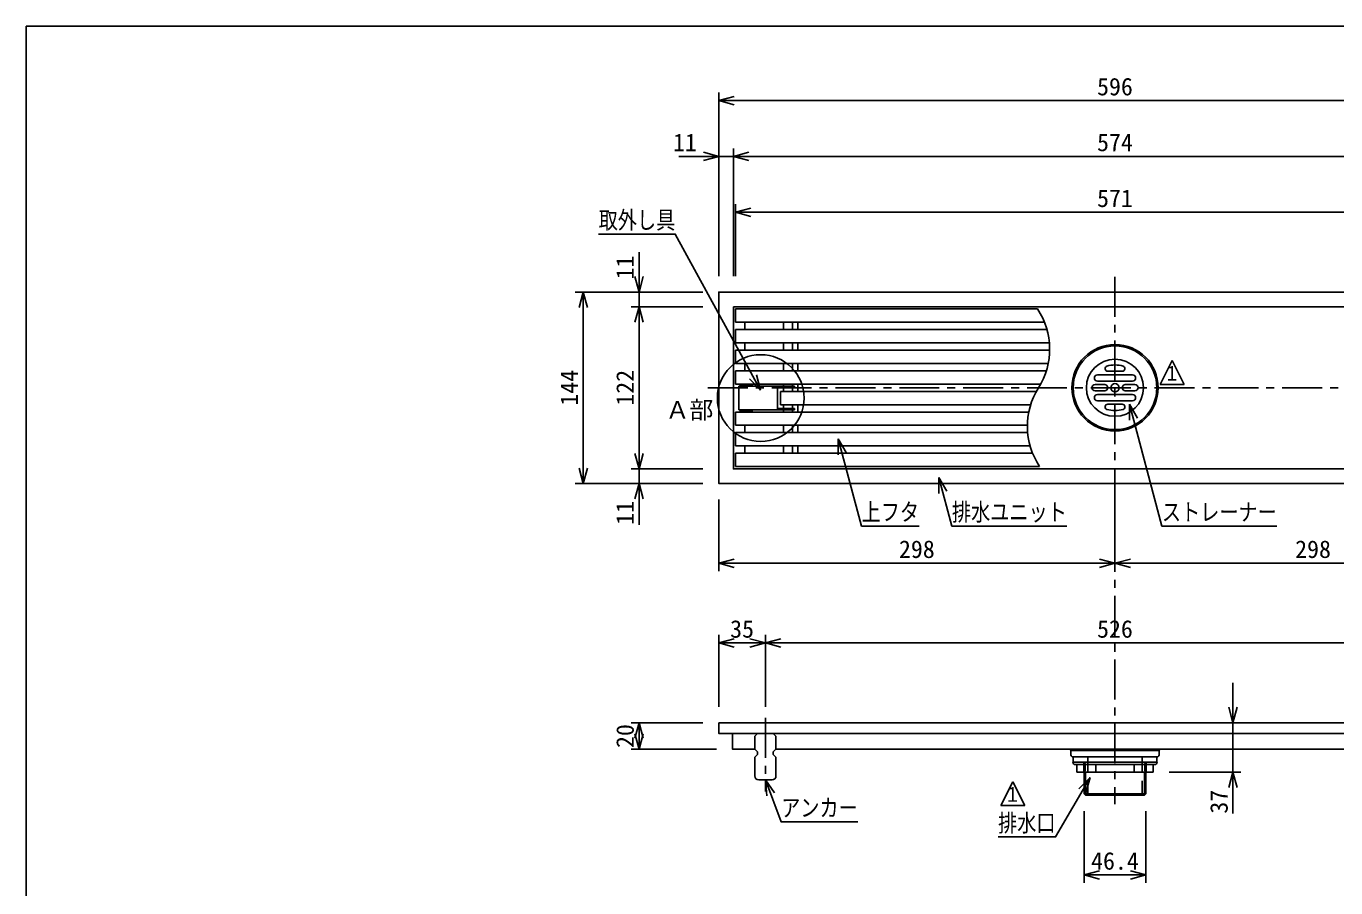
# Model space of a CAD drawing. Units: millimetres, scale not verified. Extents: x -819 to 819, y -558 to 522.
# Drawn here: x -819 to 166, y -126 to 522 of the extents above; entities that cross this region are included whole.
import ezdxf
from ezdxf.enums import TextEntityAlignment as Align

# ---------------------------------------------------------------- set-up
doc = ezdxf.new("R2010")
doc.units = ezdxf.units.MM
doc.header["$LTSCALE"] = 6
doc.linetypes.add('CHAIN1', pattern=[8, 5, -1, 1, -1])
doc.linetypes.add('DASHED2', pattern=[3, 2, -1])
for name, color, linetype in [('0-0_計極細', 2, 'Continuous'), ('0-1_計細線', 3, 'Continuous'), ('0-5_寸法線', 7, 'Continuous'), ('0-7_枠細線', 5, 'Continuous'), ('0-8_枠中線', 5, 'Continuous')]:
    doc.layers.add(name, color=color, linetype=linetype)
doc.styles.add('ＭＳ ゴシック', font='')
doc.styles.get('ＭＳ ゴシック').set_extended_font_data('MS Gothic')

msp = doc.modelspace()

# ---------------------------------------------------------------- linework, layer by layer
at = {"layer": '0-0_計極細', "linetype": 'CHAIN1'}
for p, q in [((0, 333.459), (0, -63.314)), ((-306.171, 250), (306.857, 250)), ((-263, 1.641), (-263, -53.629))]:
    msp.add_line(p, q, dxfattribs=at)
at = {"layer": '0-0_計極細'}
for p, q in [((-278.5, 299.25), (-278.5, 293.75)), ((-249.45, 299.25), (-249.45, 293.75)), ((-242.55, 299.25), (-242.55, 293.75)), ((-238.5, 299.25), (-238.5, 293.75)), ((-278.5, 283.75), (-278.5, 278.25)), ((-249.45, 283.75), (-249.45, 278.25)), ((-242.55, 283.75), (-242.55, 278.25)), ((-238.5, 283.75), (-238.5, 278.25)), ((-278.5, 268.25), (-278.5, 262.75)), ((-249.45, 268.25), (-249.45, 262.75)), ((-242.55, 268.25), (-242.55, 262.75)), ((-238.5, 268.25), (-238.5, 262.75)), ((-282, 252.15), (-273, 252.15)), ((-282, 252.15), (-282, 251.15)), ((-278.5, 252.75), (-278.5, 252.15)), ((-273, 252.15), (-273, 251.15)), ((-249.45, 252.75), (-249.45, 251.15)), ((-249.45, 250.15), (-249.45, 247.25)), ((-242.55, 252.75), (-242.55, 251.15)), ((-242.55, 250.15), (-242.55, 247.25)), ((-238.5, 252.75), (-238.5, 247.25)), ((-249.45, 234.35), (-249.45, 237.25)), ((-242.55, 234.35), (-242.55, 237.25)), ((-238.5, 231.75), (-238.5, 237.25)), ((-282, 232.35), (-282, 233.35)), ((-282, 232.35), (-273, 232.35)), ((-278.5, 232.35), (-278.5, 231.75)), ((-273, 232.35), (-273, 233.35)), ((-249.45, 231.75), (-249.45, 233.35)), ((-242.55, 231.75), (-242.55, 233.35)), ((-278.5, 221.75), (-278.5, 216.25)), ((-249.45, 221.75), (-249.45, 216.25)), ((-242.55, 221.75), (-242.55, 216.25)), ((-238.5, 221.75), (-238.5, 216.25)), ((-278.5, 206.25), (-278.5, 200.75)), ((-249.45, 206.25), (-249.45, 200.75)), ((-242.55, 206.25), (-242.55, 200.75)), ((-238.5, 206.25), (-238.5, 200.75)), ((-33.2, -22.8), (33.2, -22.8)), ((-23.5, -39.2), (-23.5, -31.7)), ((-23.5, -31.7), (-22.5, -32.7)), ((-23.5, -39.2), (-22.5, -38.2)), ((-22.5, -38.2), (-22.5, -32.7)), ((-22.2, -39.2), (-22.2, -56.5)), ((22.2, -39.2), (22.2, -56.5)), ((23.5, -31.7), (22.5, -32.7)), ((22.5, -38.2), (22.5, -32.7)), ((23.5, -39.2), (22.5, -38.2)), ((23.5, -39.2), (23.5, -31.7)), ((23.2, -55.5), (-23.2, -55.5))]:
    msp.add_line(p, q, dxfattribs=at)
at = {"layer": '0-0_計極細', "linetype": 'DASHED2'}
for p, q in [((-20.5, -27.7), (-20.5, -56.5)), ((20.5, -27.7), (20.5, -56.5))]:
    msp.add_line(p, q, dxfattribs=at)
at = {"layer": '0-0_計極細'}
for centre, start, end in [((-103.451, 279), 327.72738, 33.84606), ((-11.607, 221), 147.72738, 213.84606)]:
    msp.add_arc(centre, 54.312, start, end, dxfattribs=at)
at = {"layer": '0-1_計細線'}
for p, q in [((-285.5, 309.25), (-285.5, 299.25)), ((-58.343, 309.25), (-285.5, 309.25)), ((-285.5, 299.25), (-53.055, 299.25)), ((-285.5, 293.75), (-285.5, 283.75)), ((-51.18, 293.75), (-285.5, 293.75)), ((-285.5, 283.75), (-49.347, 283.75)), ((-285.5, 278.25), (-285.5, 268.25)), ((-49.144, 278.25), (-285.5, 278.25)), ((-285.5, 268.25), (-50.213, 268.25)), ((-285.5, 262.75), (-285.5, 252.75)), ((-51.627, 262.75), (-285.5, 262.75)), ((13.15, 259.75), (-13.15, 259.75)), ((5.5, 262.45), (-5.5, 262.45)), ((-285.5, 252.75), (-55.904, 252.75)), ((-241, 251.15), (-283, 251.15)), ((-283, 251.15), (-283, 233.35)), ((-253.8, 233.35), (-253.8, 251.15)), ((-253.8, 250.15), (-241, 250.15)), ((-251.5, 247.25), (-251.5, 237.25)), ((-59.155, 247.25), (-251.5, 247.25)), ((-241, 250.15), (-241, 251.15)), ((-7.7, 252.35), (-15, 252.35)), ((-7.7, 247.65), (-15, 247.65)), ((13.15, 255.05), (-13.15, 255.05)), ((15, 252.35), (7.7, 252.35)), ((15, 247.65), (7.7, 247.65)), ((-251.5, 237.25), (-63.432, 237.25)), ((13.15, 244.95), (-13.15, 244.95)), ((13.15, 240.25), (-13.15, 240.25)), ((5.5, 237.55), (-5.5, 237.55)), ((-285.5, 231.75), (-285.5, 221.75)), ((-64.845, 231.75), (-285.5, 231.75)), ((-283, 233.35), (-241, 233.35)), ((-241, 234.35), (-253.8, 234.35)), ((-241, 233.35), (-241, 234.35)), ((-285.5, 221.75), (-65.914, 221.75)), ((-285.5, 216.25), (-285.5, 206.25)), ((-65.711, 216.25), (-285.5, 216.25)), ((-285.5, 206.25), (-63.878, 206.25)), ((-285.5, 200.75), (-285.5, 190.75)), ((-62.003, 200.75), (-285.5, 200.75)), ((-285.5, 190.75), (-56.716, 190.75)), ((-269, -10), (-271, -12)), ((-271, -22), (-271, -12)), ((-255, -12), (-257, -10)), ((-255, -22), (-255, -12)), ((-271, -22), (-269, -24)), ((-269, -26), (-271, -28)), ((-271, -28), (-271, -42)), ((-269, -24), (-269, -26)), ((-255, -22), (-257, -24)), ((-257, -24), (-257, -26)), ((-257, -26), (-255, -28)), ((0, -22), (-255, -22)), ((-255, -28), (-255, -42)), ((-33.2, -22.8), (-33.2, -26.2)), ((-31.7, -27.7), (0, -27.7)), ((-31.5, -31.7), (-31.5, -27.7)), ((255, -22), (0, -22)), ((31.7, -27.7), (0, -27.7)), ((31.5, -31.7), (31.5, -27.7)), ((33.2, -22.8), (33.2, -26.2)), ((-31.7, -31.7), (31.7, -31.7)), ((29.9, -33.5), (-29.9, -33.5)), ((-28.75, -33.5), (-28.75, -39.2)), ((-28.75, -39.2), (28.75, -39.2)), ((-23.2, -39.2), (-23.2, -55.5)), ((-14.375, -39.2), (-14.375, -33.5)), ((14.375, -39.2), (14.375, -33.5)), ((23.2, -39.2), (23.2, -55.5)), ((28.75, -33.5), (28.75, -39.2)), ((-268, -45), (-258, -45)), ((-22.2, -56.5), (-23.2, -55.5)), ((-22.2, -56.5), (22.2, -56.5)), ((22.2, -56.5), (23.2, -55.5))]:
    msp.add_line(p, q, dxfattribs=at)
for points in [[(298, 178), (298, 322), (-298, 322), (-298, 178)], [(-287, 311), (-287, 189), (287, 189), (287, 311)], [(-298, -2), (-298, -10), (298, -10), (298, -2)]]:
    msp.add_lwpolyline(points, close=True, dxfattribs=at)
msp.add_lwpolyline([(-271, -22), (-287.7, -22), (-287.7, -10)], dxfattribs=at)
for radius in [32.5, 31.5, 21.5, 3.1]:
    msp.add_circle((0, 250), radius, dxfattribs=at)
for centre, radius, start, end in [((-5.5, 264.45), 2, 108.40042, 270), ((0, 243.319), 23.831, 75.09095, 104.90905), ((5.5, 264.45), 2, 270, 71.59958), ((-13.15, 257.4), 2.35, 90, 180), ((-13.15, 257.4), 2.35, 180, 270), ((13.15, 257.4), 2.35, 0, 90), ((13.15, 257.4), 2.35, 270, 360), ((-15, 250), 2.35, 90, 180), ((-15, 250), 2.35, 180, 270), ((-7.7, 250), 2.35, 0, 90), ((-7.7, 250), 2.35, 270, 360), ((7.7, 250), 2.35, 90, 180), ((7.7, 250), 2.35, 180, 270), ((15, 250), 2.35, 0, 90), ((15, 250), 2.35, 270, 360), ((-13.15, 242.6), 2.35, 90, 180), ((-13.15, 242.6), 2.35, 180, 270), ((-5.5, 235.55), 2, 90, 251.59958), ((5.5, 235.55), 2, 288.40042, 90), ((13.15, 242.6), 2.35, 0, 90), ((13.15, 242.6), 2.35, 270, 360), ((0, 256.681), 23.831, 255.09095, 284.90905), ((-34, -22.8), 0.8, 0, 90), ((-31.7, -26.2), 1.5, 180, 270), ((-31.7, -26.2), 1.5, 180, 270), ((31.7, -26.2), 1.5, 270, 360), ((31.7, -26.2), 1.5, 270, 360), ((34, -22.8), 0.8, 90, 180), ((-29.9, -31.7), 1.8, 180, 270), ((29.9, -31.7), 1.8, 270, 360), ((-268, -42), 3, 180, 270), ((-258, -42), 3, 270, 360)]:
    msp.add_arc(centre, radius, start, end, dxfattribs=at)
at = {"layer": '0-5_寸法線'}
for p, q in [((-298, 334), (-298, 472)), ((-298, 466), (-286.409, 469.106)), ((-298, 466), (-286.409, 462.894)), ((-298, 466), (298, 466)), ((-328, 424), (-287, 424)), ((-298, 424), (-309.591, 427.106)), ((-298, 424), (-309.591, 420.894)), ((-298, 334), (-298, 430)), ((-287, 334), (-287, 430)), ((-287, 424), (-275.409, 427.106)), ((-287, 424), (-275.409, 420.894)), ((-287, 424), (287, 424)), ((-285.5, 334), (-285.5, 388)), ((-285.5, 382), (-273.909, 385.106)), ((-285.5, 382), (-273.909, 378.894)), ((-285.5, 382), (285.5, 382)), ((-358, 311), (-358, 352)), ((-358, 322), (-361.106, 333.591)), ((-358, 322), (-354.894, 333.591)), ((-310, 322), (-406, 322)), ((-400, 322), (-403.106, 310.409)), ((-400, 322), (-396.894, 310.409)), ((-400, 178), (-400, 322)), ((-310, 322), (-364, 322)), ((-310, 311), (-364, 311)), ((-358, 311), (-361.106, 299.409)), ((-358, 311), (-354.894, 299.409)), ((-358, 189), (-358, 311)), ((-266.734, 248.098), (-275.009, 256.789)), ((-266.734, 248.098), (-269.555, 259.762)), ((10.85, 237.539), (10.838, 225.539)), ((10.85, 237.539), (16.84, 227.141)), ((-208.149, 211.57), (-208.156, 199.57)), ((-208.149, 211.57), (-202.155, 201.174)), ((-358, 189), (-361.106, 200.591)), ((-358, 189), (-354.894, 200.591)), ((-400, 178), (-403.106, 189.591)), ((-400, 178), (-396.894, 189.591)), ((-310, 189), (-364, 189)), ((-358, 146.876), (-358, 189)), ((-310, 178), (-406, 178)), ((-310, 178), (-364, 178)), ((-358, 178), (-361.106, 166.409)), ((-358, 178), (-354.894, 166.409)), ((-132.402, 182.503), (-132.409, 170.503)), ((-132.402, 182.503), (-126.408, 172.107)), ((-298, 166), (-298, 112)), ((0, 166), (0, 112)), ((-298, 118), (-286.409, 121.106)), ((0, 118), (-11.591, 121.106)), ((0, 118), (11.591, 121.106)), ((-298, 118), (-286.409, 114.894)), ((-298, 118), (0, 118)), ((0, 118), (-11.591, 114.894)), ((0, 118), (11.591, 114.894)), ((0, 118), (298, 118)), ((-298, 10), (-298, 64)), ((-298, 58), (-286.409, 61.106)), ((-263, 58), (-274.591, 61.106)), ((-263, 10), (-263, 64)), ((-263, 58), (-251.409, 61.106)), ((-298, 58), (-286.409, 54.894)), ((-298, 58), (-263, 58)), ((-263, 58), (-274.591, 54.894)), ((-263, 58), (-251.409, 54.894)), ((-263, 58), (263, 58)), ((88.75, -70.401), (88.75, 28)), ((88.75, -2), (85.644, 9.591)), ((88.75, -2), (91.856, 9.591)), ((-310, -2), (-364, -2)), ((-358, -2), (-361.106, -13.591)), ((-358, -2), (-354.894, -13.591)), ((-358, -22), (-358, -2)), ((40.75, -2), (94.75, -2)), ((-358, -22), (-361.106, -10.409)), ((-358, -22), (-354.894, -10.409)), ((-299.7, -22), (-364, -22)), ((40.75, -39.2), (94.75, -39.2)), ((88.75, -39.2), (85.644, -50.791)), ((88.75, -39.2), (91.856, -50.791)), ((-263, -45), (-256.006, -54.751)), ((-263, -45), (-261.818, -56.942)), ((-18.729, -43.168), (-27.243, -51.624)), ((-18.729, -43.168), (-21.874, -54.748)), ((-23.2, -68.5), (-23.2, -122.5)), ((23.2, -68.5), (23.2, -122.5)), ((-23.2, -116.5), (-11.609, -113.394)), ((-23.2, -116.5), (-11.609, -119.606)), ((-23.2, -116.5), (23.2, -116.5)), ((23.2, -116.5), (11.609, -113.394)), ((23.2, -116.5), (11.609, -119.606))]:
    msp.add_line(p, q, dxfattribs=at)
for points in [[(-266.734, 248.098), (-330.791, 365.621), (-388.391, 365.621)], [(10.85, 237.539), (35.29, 145.98), (121.69, 145.98)], [(-208.149, 211.57), (-190.618, 145.98), (-147.418, 145.98)], [(-132.402, 182.503), (-122.64, 145.98), (-36.24, 145.98)], [(-263, -45), (-251.125, -76.506), (-193.525, -76.506)], [(-18.729, -43.168), (-44.738, -87.868), (-87.938, -87.868)]]:
    msp.add_lwpolyline(points, dxfattribs=at)
msp.add_circle((-266.494, 242.25), 32.624, dxfattribs=at)
at = {"layer": '0-7_枠細線'}
for p, q in [((43, 270.395), (34, 252.395)), ((52, 252.395), (43, 270.395)), ((34, 252.395), (52, 252.395)), ((-76.914, -46.368), (-85.914, -64.368)), ((-67.914, -64.368), (-76.914, -46.368)), ((-85.914, -64.368), (-67.914, -64.368))]:
    msp.add_line(p, q, dxfattribs=at)
at = {"layer": '0-8_枠中線'}
msp.add_lwpolyline([(-819, -558), (-819, 522), (819, 522), (819, -558)], close=True, dxfattribs=at)

# ---------------------------------------------------------------- texts
at = {"layer": '0-5_寸法線', "style": 'ＭＳ ゴシック'}
for s, p in [('596', (-13.5, 466)), ('11', (-332.493, 424)), ('574', (-13.5, 424)), ('571', (-13.5, 382)), ('Ａ部', (-338.083, 222.821)), ('298', (-162.5, 118)), ('298', (135.5, 118)), ('35', (-289.5, 58)), ('526', (-13.5, 58)), ('46.4', (-18, -116.5))]:
    msp.add_text(s, height=13.2, dxfattribs=at).set_placement(p, align=Align.BOTTOM_LEFT)
at = {"layer": '0-5_寸法線', "style": 'ＭＳ ゴシック', "width": 0.8}
for s, p in [('取外し具', (-388.391, 365.621)), ('上フタ', (-190.618, 145.98)), ('排水ユニット', (-122.64, 145.98)), ('ストレーナー', (35.29, 145.98)), ('アンカー', (-251.125, -76.506)), ('排水口', (-87.938, -87.868))]:
    msp.add_text(s, height=13.2, dxfattribs=at).set_placement(p, align=Align.BOTTOM_LEFT)
at = {"layer": '0-5_寸法線', "style": 'ＭＳ ゴシック'}
for s, p in [('11', (-358, 331.515)), ('144', (-400, 236.5)), ('122', (-358, 236.5)), ('11', (-358, 146.876)), ('20', (-358, -21)), ('37', (88.75, -70.401))]:
    msp.add_text(s, height=13.2, rotation=90, dxfattribs=at).set_placement(p, align=Align.BOTTOM_LEFT)
at = {"layer": '0-7_枠細線', "style": 'ＭＳ ゴシック', "width": 0.8}
for p in [(36.838, 252.026), (-83.076, -64.737)]:
    msp.add_text('１', height=11, dxfattribs=at).set_placement(p, align=Align.BOTTOM_LEFT)

doc.saveas('drawing.dxf')
